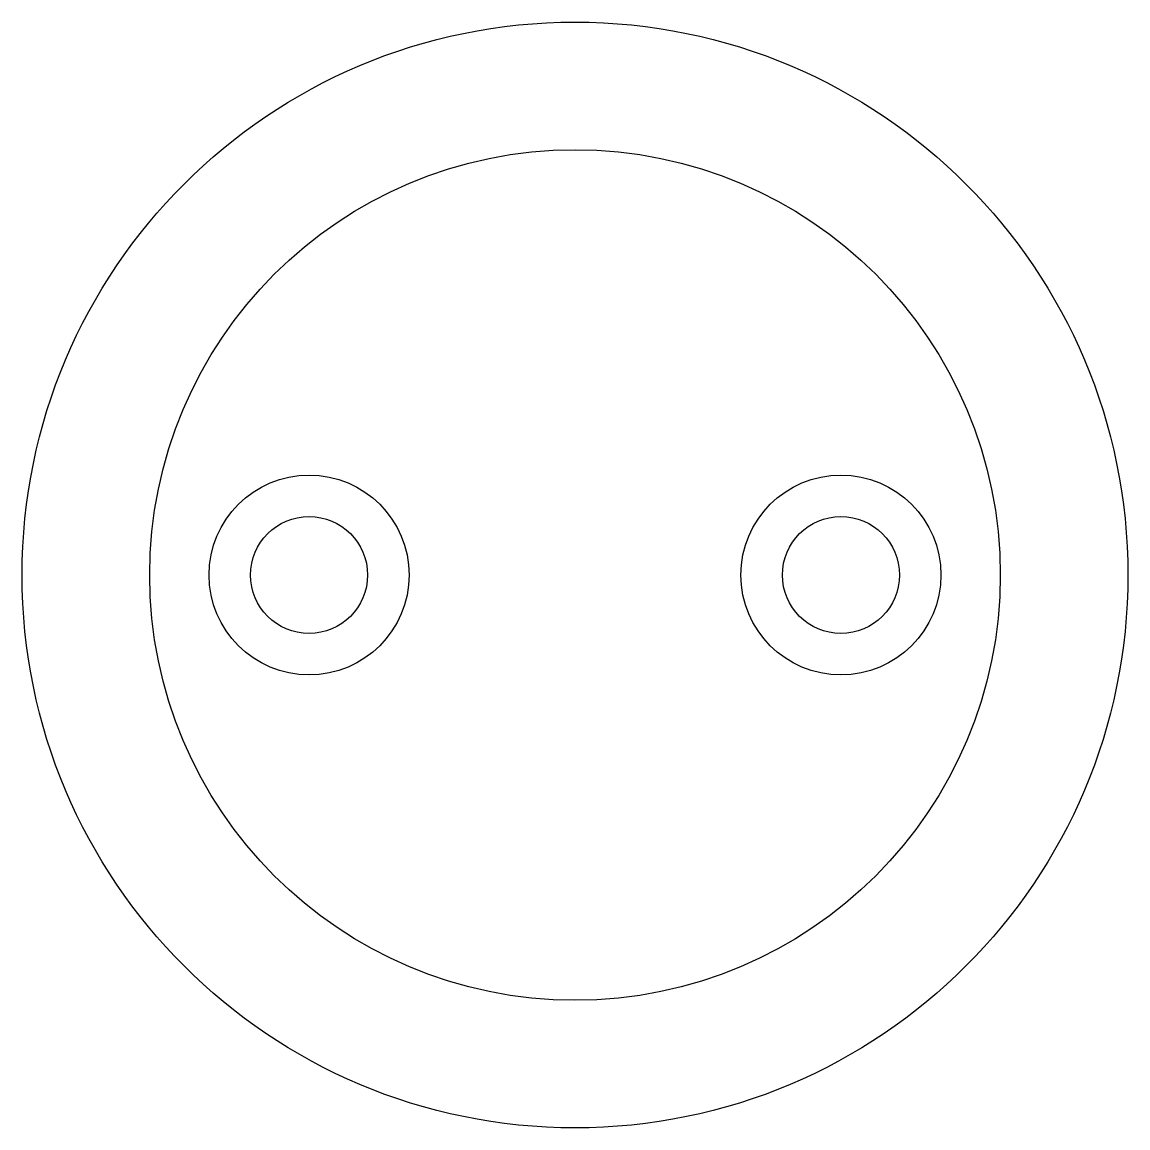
# Model space of a CAD drawing. Header units: millimetres. Extents: x -26 to 26, y 44 to 96.
import ezdxf

# ---------------------------------------------------------------- set-up
doc = ezdxf.new("R2010")
doc.units = ezdxf.units.MM
doc.layers.get('0').update_dxf_attribs({"linetype": 'CONTINUOUS'})

msp = doc.modelspace()

# ---------------------------------------------------------------- linework, layer by layer
for centre, radius in [((0, 70), 25.99), ((0, 70), 19.99), ((-12.5, 70), 4.7), ((12.5, 70), 4.7), ((-12.5, 70), 2.75), ((12.5, 70), 2.75)]:
    msp.add_circle(centre, radius)

doc.saveas('drawing.dxf')
